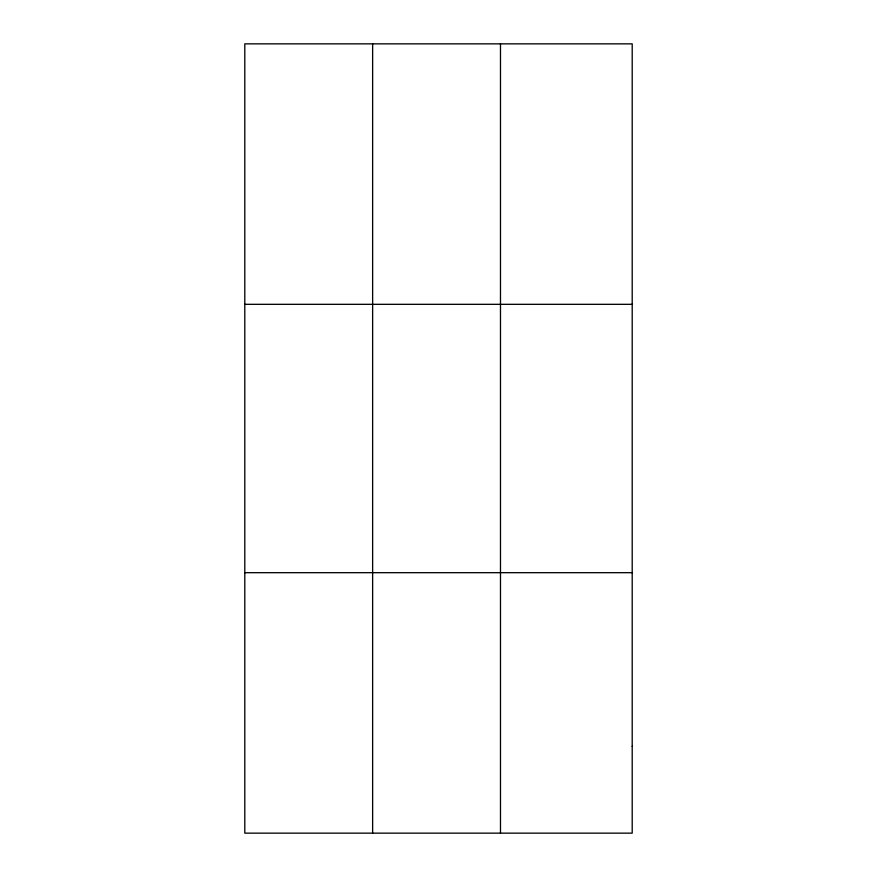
<?xml version="1.0" encoding="UTF-8"?>
<svg xmlns="http://www.w3.org/2000/svg" width="877" height="877" viewBox="0 0 877 877"><rect width="100%" height="100%" fill="white"/><g stroke="black" fill="none" stroke-linecap="round" stroke-linejoin="round"><path stroke-width="1.32" d="M372.637 833.15L372.637 43.85M500.482 833.15L500.482 43.85M244.793 304.319L632.207 304.319M244.793 572.681L632.207 572.681M632.207 746.327L632.207 833.15L244.793 833.15L244.793 43.85L632.207 43.85L632.207 746.327"/></g></svg>
